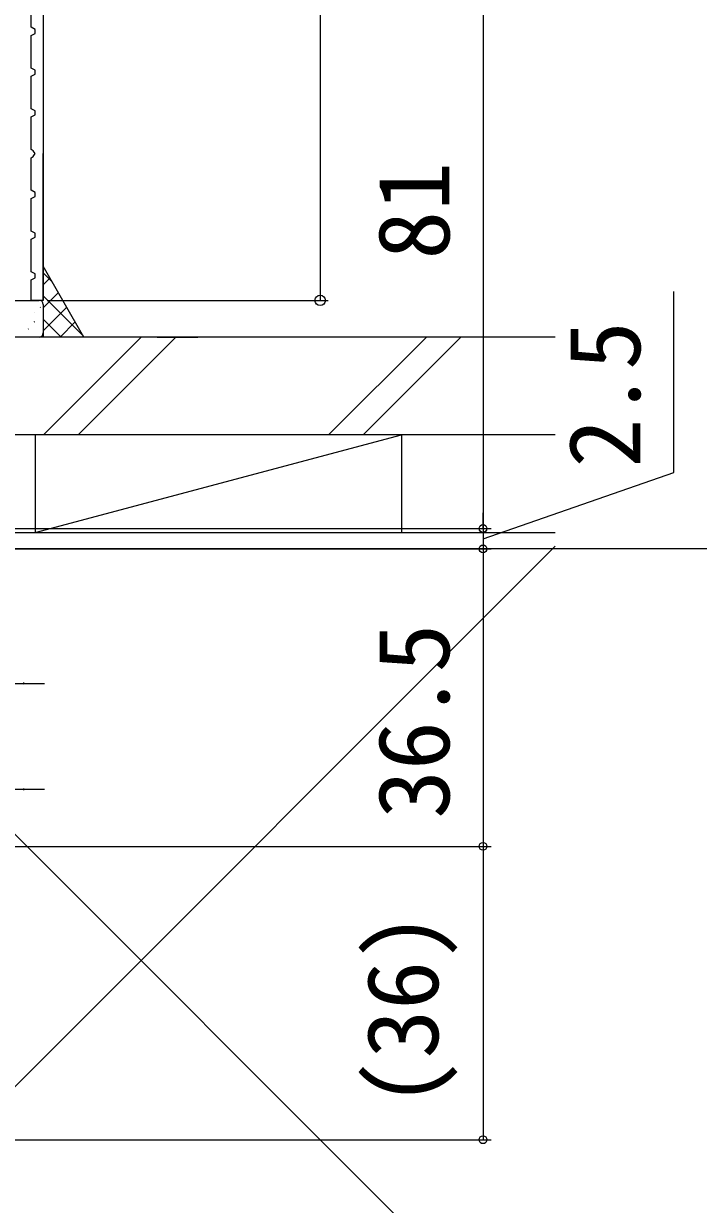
# Model space of a CAD drawing. Units: millimetres, scale not verified. Extents: x -525 to 525, y -783 to 779.
# Drawn here: x 331.9 to 414.7, y 85.6 to 230.5 of the extents above; entities that cross this region are included whole.
import ezdxf
from ezdxf.enums import TextEntityAlignment as Align

# ---------------------------------------------------------------- set-up
doc = ezdxf.new("R2010")
doc.units = ezdxf.units.MM
doc.header["$LTSCALE"] = 4
doc.layers.add('0-2_YKK_11', color=211, linetype='Continuous', lineweight=18)
doc.layers.add('0-5_YKK_13', color=4, linetype='Continuous', lineweight=18)
for name, color, linetype in [('0-4_YKK_12', 2, 'Continuous'), ('0-7_YKK_D', 6, 'Continuous'), ('0-9_YSS_K', 3, 'Continuous'), ('0-A_YSS_KE', 3, 'Continuous')]:
    doc.layers.add(name, color=color, linetype=linetype)
doc.styles.add('ＭＳ ゴシック', font='')
doc.styles.get('ＭＳ ゴシック').set_extended_font_data('MS Gothic')

msp = doc.modelspace()

# ---------------------------------------------------------------- linework, layer by layer
at = {"layer": '0-2_YKK_11', "color": 30}
msp.add_line((334.274, 196.543), (332.774, 196.543), dxfattribs=at)
for points in [[(334.274, 306.543), (334.274, 214.543), (334.274, 196.543), (334.274, 214.543)], [(332.774, 196.543), (332.774, 199.043), (333.274, 199.298), (333.274, 199.788), (332.774, 200.043), (332.774, 204.043), (333.274, 204.298), (333.274, 204.788), (332.774, 205.043), (332.774, 209.043), (333.274, 209.298), (333.274, 209.788), (332.774, 210.043), (332.774, 214.043), (333.056, 214.186), (333.274, 214.543), (333.056, 214.899), (332.774, 215.043), (332.774, 219.043), (333.274, 219.298), (333.274, 219.788), (332.774, 220.043), (332.774, 224.043), (333.274, 224.298), (333.274, 224.788), (332.774, 225.043), (332.774, 229.043), (333.274, 229.298), (333.274, 229.788), (332.774, 230.043), (332.774, 234.043)]]:
    msp.add_lwpolyline(points, dxfattribs=at)
at = {"layer": '0-4_YKK_12'}
for q in [(-370.001, 166.043), (-276.43, 166.043)]:
    msp.add_line((427.978, 166.043), q, dxfattribs=at)
at = {"layer": '0-5_YKK_13'}
for p, q in [((229.426, 149.543), (334.425, 149.543)), ((229.426, 136.543), (334.425, 136.543))]:
    msp.add_line(p, q, dxfattribs=at)
for centre in [(331.809, 149.543), (331.809, 136.543)]:
    msp.add_arc(centre, 0.117, 297.35017, 62.64983, dxfattribs=at)
at = {"layer": '0-7_YKK_D'}
for p, q in [((368.271, 311.042), (368.271, 196.543)), ((388.271, 249.543), (388.271, 168.543)), ((388.271, 249.543), (388.271, 168.543)), ((334.774, 196.543), (369.271, 196.543)), ((388.271, 168.543), (388.271, 170.455)), ((250.971, 168.543), (389.271, 168.543)), ((250.971, 168.543), (389.271, 168.543)), ((250.971, 168.543), (389.271, 168.543)), ((388.271, 168.543), (388.271, 166.043)), ((388.271, 168.543), (388.271, 166.043)), ((294.221, 166.043), (389.271, 166.043)), ((294.221, 166.043), (389.271, 166.043)), ((388.271, 166.043), (388.271, 164.13)), ((388.271, 166.043), (388.271, 129.543)), ((261.271, 129.543), (389.271, 129.543)), ((261.271, 129.543), (389.271, 129.543)), ((388.271, 129.543), (388.271, 93.543)), ((266.271, 93.543), (389.271, 93.543))]:
    msp.add_line(p, q, dxfattribs=at)
msp.add_lwpolyline([(388.271, 167.293), (411.706, 175.412), (411.706, 197.639)], dxfattribs=at)
for centre, radius in [((368.271, 196.543), 0.637), ((388.271, 168.543), 0.478), ((388.271, 168.543), 0.478), ((388.271, 168.543), 0.478), ((388.271, 166.043), 0.478), ((388.271, 166.043), 0.478), ((388.271, 129.543), 0.478), ((388.271, 129.543), 0.478), ((388.271, 93.543), 0.478)]:
    msp.add_circle(centre, radius, dxfattribs=at)
at = {"layer": '0-9_YSS_K'}
for p, q in [((339.274, 192.042), (334.274, 200.754)), ((335.413, 198.768), (334.274, 199.908)), ((334.274, 198.46), (335.11, 199.296)), ((334.274, 195.632), (336.142, 197.499)), ((339.223, 192.13), (334.274, 197.079)), ((329.174, 196.543), (333.774, 196.543)), ((333.924, 195.717), (333.9, 195.673)), ((334.274, 196.043), (334.274, 192.543)), ((334.274, 196.042), (334.274, 192.142)), ((334.274, 192.803), (337.173, 195.702)), ((333.206, 195.086), (333.198, 195.08)), ((336.483, 192.042), (334.274, 194.251)), ((332.467, 193.049), (332.443, 193.005)), ((333.21, 193.9), (333.122, 193.854)), ((336.341, 192.042), (338.204, 193.905)), ((333.774, 192.043), (329.174, 192.043)), ((334.313, 180.043), (346.313, 192.043)), ((350.556, 192.043), (338.556, 180.043)), ((339.169, 192.042), (339.236, 192.108)), ((348.271, 192.041), (353.271, 192.041)), ((369.313, 180.043), (381.313, 192.043)), ((385.556, 192.043), (373.556, 180.043)), ((333.271, 168.043), (378.271, 180.043)), ((378.271, 180.043), (378.271, 168.043)), ((293.771, 168.043), (397.126, 64.688)), ((397.126, 166.398), (293.771, 63.043))]:
    msp.add_line(p, q, dxfattribs=at)
msp.add_lwpolyline([(397.126, 180.043), (333.271, 180.043), (333.271, 168.043), (397.126, 168.043)], dxfattribs=at)
for centre, start, end in [((333.774, 196.043), 0, 90), ((333.774, 192.543), 270, 0)]:
    msp.add_arc(centre, 0.5, start, end, dxfattribs=at)
at = {"layer": '0-A_YSS_KE'}
for p, q in [((397.126, 192.043), (320.271, 192.043)), ((397.126, 180.043), (320.271, 180.043))]:
    msp.add_line(p, q, dxfattribs=at)
msp.add_lwpolyline([(397.126, 63.043), (293.771, 63.043), (293.771, 168.043), (349.271, 168.043)], dxfattribs=at)

# ---------------------------------------------------------------- texts
at = {"layer": '0-7_YKK_D', "style": 'ＭＳ ゴシック'}
for s, p in [('81', (386.771, 201.543)), ('81', (386.771, 201.543)), ('2.5', (410.206, 176.025)), ('36.5', (386.771, 132.929)), ('(36)', (385.407, 97.531))]:
    msp.add_text(s, height=8.798, rotation=90, dxfattribs=at).set_placement(p, align=Align.BOTTOM_LEFT)

doc.saveas('drawing.dxf')
